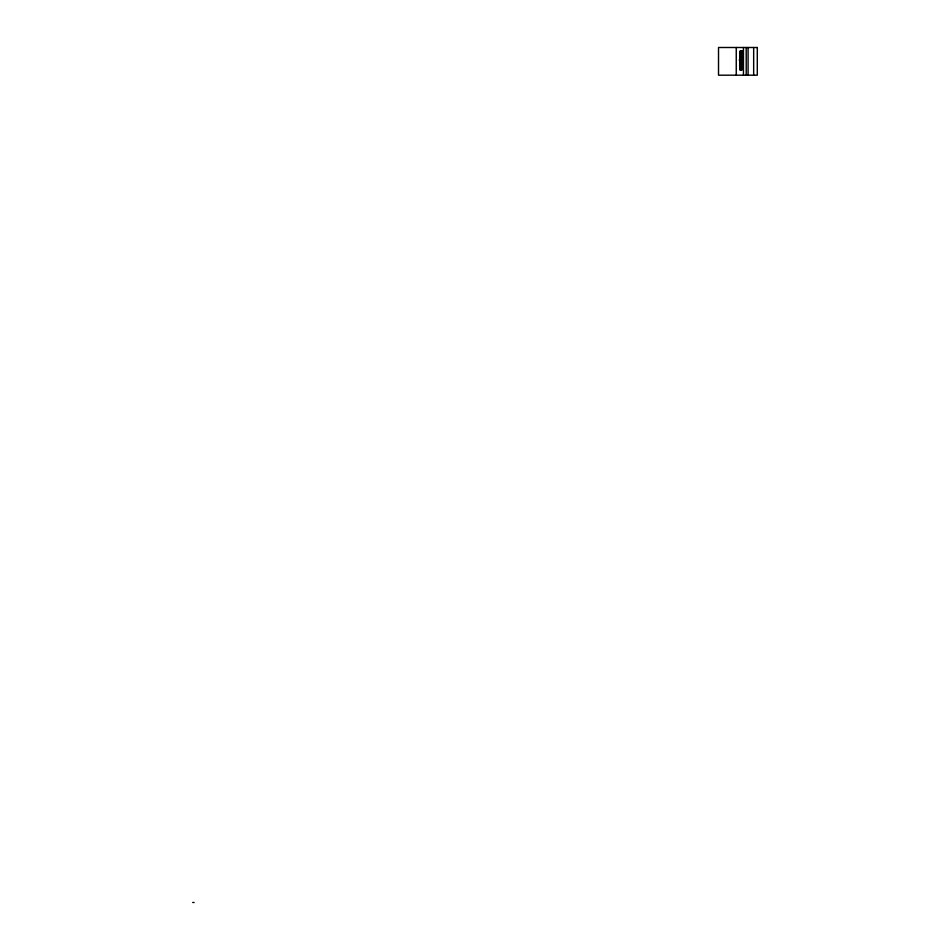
<?xml version="1.0" encoding="UTF-8"?>
<svg xmlns="http://www.w3.org/2000/svg" width="950" height="950" viewBox="0 0 950 950"><rect width="100%" height="100%" fill="white"/><g stroke="black" fill="none" stroke-linecap="round" stroke-linejoin="round"><path stroke-width="1.43" d="M740.133 60.159C741.534 60.242 741.617 59.494 742.318 59.708C741.606 60.954 739.872 59.957 741.107 59.47C743.541 59.897 734.576 60.301 742.306 60.147M740.822 54.661L739.967 54.649L740.288 55.967L740.145 54.839C746.748 55.159 737.509 56.727 742.211 54.815M741.784 62.688C742.698 60.135 741.867 62.332 740.074 61.762C739.1 63.614 741.712 58.734 741.582 62.688M740.774 63.187C740.062 65.597 742.995 63.116 740.679 63.044M741.558 63.318L742.318 63.436L741.807 64.315M741.439 63.638C739.575 63.923 740.347 63.068 741.083 64.315M740.026 63.733L742.33 63.65M740.181 62.664C745.607 63.555 739.409 58.924 741.059 62.688M740.062 69.979L741.855 69.778L739.931 69.029L741.796 68.341L740.691 68.816L741.131 69.778M742.318 51.965C742.425 50.136 739.516 51.526 741.107 52.511C744.313 51.811 739.148 53.022 740.169 51.217C743.696 52.808 737.948 51.348 741.463 52.036M742.318 57.214C737.948 54.922 744.729 59.933 739.991 56.715C743.969 57.095 737.746 57.522 741.511 57.071M739.931 53.532C740.513 52.951 740.014 53.984 741.534 53.236C741.831 56.359 736.962 51.775 742.318 53.794C742.009 54.934 740.002 54.067 740.81 53.034C743.636 54.578 738.672 52.82 742.33 53.616M740.929 68.566L740.988 69.528M739.931 67.379C742.104 67.343 739.017 67.308 741.439 67.794M741.534 67.759C740.335 67.248 742.52 67.129 740.762 67.498M740.869 52.119L742.235 51.716L739.943 51.941M740.953 57.428C741.356 55.243 743.482 58.674 739.967 57.309M740.026 65.384L742.223 66.405L740.288 65.906M741.024 67.569L741.879 67.379M741.594 63.804C742.71 62.237 742.366 66.559 740.05 64.244M740.145 54.839C742.057 56.169 741.843 54.851 739.967 54.649M741.392 62.379L742.294 62.249M742.176 55.824L740.133 55.706M741.202 58.128L742.33 58.651M741.998 58.069L740.05 58.235M740.846 65.621L739.931 65.681L740.941 65.502M741.095 64.434L740.24 64.41M741 69.778L740.228 69.516M739.967 69.552L740.834 69.528M740.442 68.804L740.157 69.445M742.33 58.757L740.074 59.007M740.442 51.086L741.891 51.122M740.074 51.324L741.024 51.146M741.332 51.229L742.069 51.229M739.991 51.454L742.259 51.478M739.943 51.621L740.81 51.609M741.404 51.538L742.318 51.704M739.931 51.822L740.751 51.834M741.511 51.822L742.33 51.834M740.002 52.155L742.259 52.179M740.204 52.404L742.069 52.416M740.572 52.571L741.701 52.571M740.953 52.915L741.807 52.903M740.086 53.034L742.176 53.093M742.176 53.366L739.979 53.224L742.318 53.414M739.955 53.746L742.318 53.794M740.002 53.913L742.283 53.948M740.323 54.233L742.116 54.174M740.62 54.316L741.701 54.316M741.178 54.696L742.069 54.672M740.335 54.993L742.271 54.946M740.454 55.136L742.33 55.29M740.133 55.373L742.318 55.421M740.133 55.563L742.306 55.539M739.967 55.955L742.021 55.907M740.169 56.478L741.891 56.382M740.074 56.572L742.259 56.739M739.991 56.715L740.988 56.715M741.309 56.727L742.294 56.834M739.931 57.071L740.762 56.964M741.499 56.964L742.318 56.953M740.038 57.202L740.762 57.202M741.285 57.428L742.294 57.333M740.062 57.511L742.211 57.522M740.371 57.76L742.069 57.677M741.036 58.496L740.062 58.746M740.062 58.354L740.299 58.496M739.967 59.244L742.211 59.422M740.228 59.494L742.271 59.553M740.454 59.743L741.309 59.719M741.499 59.731L742.318 59.708M740.133 59.981L742.33 59.897M740.133 60.313L742.271 60.254M739.967 60.562L742.104 60.479M740.335 61.002L741.891 60.99M740.169 61.168L742.069 61.144M740.038 61.37L742.211 61.346M739.955 61.619L740.869 61.572M741.416 61.548L742.294 61.608M739.943 61.762L740.798 61.762M741.487 61.738L742.318 61.762M739.931 61.904L740.774 61.988M741.511 61.94L742.33 61.928M739.955 62.13L740.798 62.178M741.475 62.189L742.318 62.083M740.002 62.356L740.846 62.368M740.05 62.462L742.318 62.522M739.955 63.044L742.199 63.163M740.002 63.306L742.271 63.282M739.943 63.579L742.318 63.436M739.943 63.935L742.306 63.923M739.991 64.101L742.306 64.161M739.991 65.954L742.188 65.597M740.216 66.714L741.558 66.714M740.097 66.832L741.689 66.832M740.002 66.987L741.784 66.987M739.955 67.177L740.774 67.26M741.024 67.177L741.855 67.177M739.955 67.581L741.855 67.581M740.121 67.913L741.712 67.913M740.252 68.032L741.594 68.032M739.991 68.721L741.855 68.804L739.943 68.911M739.931 69.029L740.798 68.97M739.943 69.16L741.534 69.516M741.131 69.694L741.855 69.694M740.05 69.766L741.855 69.778M192.708 902.488L194.109 902.476M741.356 66.179L742.294 66.405L742.294 65.597L741.475 65.906M753.671 47.5L753.671 75.192M748.078 47.5L748.078 75.192M746.213 47.5L746.213 75.192M743.446 47.5L743.446 75.192M741.57 65.597L741.57 66.405M740.691 58.235L740.691 59.007M736.25 47.5L736.25 75.192M757.293 47.5L718.521 47.5L718.521 75.192L757.293 75.192L757.293 47.5"/></g></svg>
